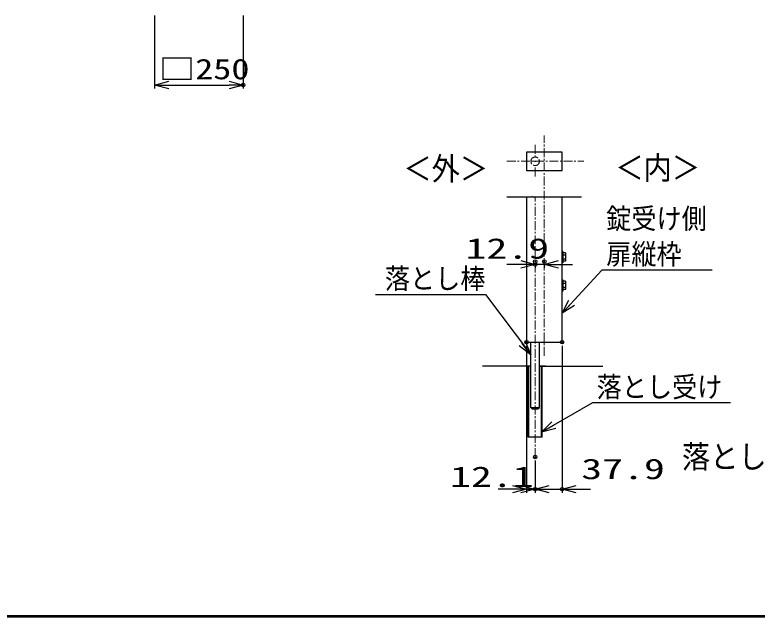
# Model space of a CAD drawing. Units: millimetres, scale not verified. Extents: x -4425 to 4425, y -3150 to 3150.
# Drawn here: x -2004 to 90, y -2925 to -1227 of the extents above; entities that cross this region are included whole.
import ezdxf
from ezdxf.enums import TextEntityAlignment as Align

# ---------------------------------------------------------------- set-up
doc = ezdxf.new("R2010")
doc.units = ezdxf.units.MM
doc.header["$LTSCALE"] = 20
doc.header["$PDMODE"] = 32
doc.header["$PDSIZE"] = 10
doc.linetypes.add('USER1', pattern=[2, 1.25, -0.25, 0.25, -0.25])
for name, color, linetype, lineweight in [('0-0_WAKU', 7, 'Continuous', 25), ('0-1_0', 7, 'Continuous', 25), ('0-3_寸法線', 4, 'Continuous', 25), ('0-4_寸法', 4, 'Continuous', 25), ('0-7_外形線', 7, 'Continuous', 25), ('0-8_扉縦枠', 7, 'Continuous', 25), ('0-F_軸線', 1, 'USER1', 9)]:
    doc.layers.add(name, color=color, linetype=linetype, lineweight=lineweight)
doc.layers.add('0-5_DEFPOINTS', color=7, linetype='Continuous')
doc.styles.add('ＭＳ ゴシック', font='')
doc.styles.get('ＭＳ ゴシック').set_extended_font_data('MS Gothic')

# ---------------------------------------------------------------- blocks, each defined once
blk = doc.blocks.new('_Open30')
at = {"layer": '0-4_寸法'}
blk.add_line((0, 0), (-20, 0), dxfattribs=at)
blk.add_lwpolyline([(-20, 5.36), (0, 0), (-20, -5.36)], dxfattribs=at)

msp = doc.modelspace()

# ---------------------------------------------------------------- linework, layer by layer
at = {"layer": '0-0_WAKU'}
msp.add_lwpolyline([(-4049.75, 2925), (4200.25, 2925), (4200.25, -2925), (-4049.75, -2925)], close=True, dxfattribs=at)
for points in [[(4198.25, 2923), (4198.25, -2923), (-4047.75, -2923)], [(4196.25, 2921), (4196.25, -2921), (-4045.75, -2921)]]:
    msp.add_lwpolyline(points, dxfattribs=at)
at = {"layer": '0-1_0', "color": 4}
for p, q in [((-548.6, -2217.84), (-685.45, -2217.84)), ((-507.74, -2217.84), (-524.6, -2217.84))]:
    msp.add_line(p, q, dxfattribs=at)
at = {"layer": '0-3_寸法線'}
for p, q in [((-1610.16, -1229.03), (-1610.16, -1434.94)), ((-1360.16, -1229.03), (-1360.16, -1434.94)), ((-1570.16, -1424.94), (-1400.16, -1424.94)), ((-576.6, -1930.7), (-616.6, -1930.7)), ((-510.8, -1930.7), (-536.6, -1930.7)), ((-536.6, -1932.6), (-536.6, -1940.7)), ((-510.8, -1932.6), (-510.8, -1940.7)), ((-470.8, -1930.7), (-430.8, -1930.7)), ((-560.8, -2159.84), (-560.8, -2574.21)), ((-460.8, -2159.84), (-460.8, -2574.21)), ((-536.6, -2483.71), (-536.6, -2574.21)), ((-536.6, -2483.71), (-536.6, -2574.21)), ((-600.8, -2564.21), (-640.8, -2564.21)), ((-576.6, -2564.21), (-616.6, -2564.21)), ((-560.8, -2564.21), (-536.6, -2564.21)), ((-536.6, -2564.21), (-460.8, -2564.21)), ((-496.6, -2564.21), (-456.6, -2564.21)), ((-420.8, -2564.21), (-380.8, -2564.21))]:
    msp.add_line(p, q, dxfattribs=at)
at = {"layer": '0-3_寸法線', "color": 7}
msp.add_lwpolyline([(-560.8, -1666), (-460.8, -1666), (-460.8, -1614), (-560.8, -1614)], close=True, dxfattribs=at)
for points in [[(-37.61, -1946.56), (-347.99, -1946.56), (-459.42, -2066.79)], [(-986.92, -2015.65), (-676.55, -2015.65), (-549.81, -2183.97)], [(14.18, -2321.3), (-374.93, -2321.3), (-516.96, -2402.4)]]:
    msp.add_lwpolyline(points, dxfattribs=at)
at = {"layer": '0-5_DEFPOINTS'}
for p in [(-1360.16, -1424.94), (-536.6, -1922.6), (-536.6, -1930.7), (-510.8, -1922.6), (-560.8, -2149.84), (-460.8, -2149.84), (-536.6, -2473.71), (-536.6, -2564.21), (-460.8, -2564.21)]:
    msp.add_point(p, dxfattribs=at)
at = {"layer": '0-7_外形線', "color": 4}
for p, q in [((-544.97, -1740.1), (-543.99, -1738.01)), ((-540.51, -1742.2), (-543.99, -1738.01)), ((-616.31, -1740.1), (-544.97, -1740.1)), ((-557.98, -1740.1), (-544.97, -1740.1)), ((-540.51, -1742.2), (-539.53, -1740.1)), ((-539.53, -1740.1), (-508.8, -1740.1)), ((-539.53, -1740.1), (-405.47, -1740.1)), ((-524.6, -2217.84), (-345.38, -2217.84))]:
    msp.add_line(p, q, dxfattribs=at)
at = {"layer": '0-7_外形線'}
for p, q in [((-560.8, -1740.1), (-560.8, -2149.84)), ((-460.8, -2149.84), (-460.8, -1740.1)), ((-460.8, -1893.84), (-460.8, -1925.84)), ((-458.8, -1893.84), (-460.8, -1893.84)), ((-458.8, -1893.84), (-458.8, -1925.84)), ((-450.5, -1898.29), (-458.8, -1898.29)), ((-450.5, -1904.07), (-458.8, -1904.07)), ((-450.5, -1898.29), (-458.5, -1898.29)), ((-450.5, -1904.07), (-458.5, -1904.07)), ((-450.5, -1898.29), (-450.5, -1921.39)), ((-458.8, -1925.84), (-460.8, -1925.84)), ((-450.5, -1915.61), (-458.8, -1915.61)), ((-450.5, -1921.39), (-458.8, -1921.39)), ((-450.5, -1915.61), (-458.5, -1915.61)), ((-450.5, -1921.39), (-458.5, -1921.39)), ((-460.8, -1973.84), (-460.8, -2005.84)), ((-458.8, -1974.84), (-460.8, -1974.84)), ((-458.8, -1973.84), (-458.8, -2005.84)), ((-450.5, -1978.29), (-458.8, -1978.29)), ((-450.5, -1984.07), (-458.8, -1984.07)), ((-450.5, -1978.29), (-458.5, -1978.29)), ((-450.5, -1984.07), (-458.5, -1984.07)), ((-450.5, -1978.29), (-450.5, -2001.39)), ((-458.8, -2005.84), (-460.8, -2005.84)), ((-450.5, -1995.61), (-458.8, -1995.61)), ((-450.5, -2001.39), (-458.8, -2001.39)), ((-450.5, -1995.61), (-458.5, -1995.61)), ((-450.5, -2001.39), (-458.5, -2001.39)), ((-560.8, -2149.84), (-460.8, -2149.84)), ((-548.6, -2333.84), (-548.6, -2149.84)), ((-524.6, -2333.84), (-524.6, -2149.84)), ((-556.6, -2417.84), (-556.6, -2217.84)), ((-554.19, -2417.84), (-554.19, -2217.84)), ((-519, -2417.84), (-519, -2217.84)), ((-516.6, -2417.84), (-516.6, -2217.84)), ((-548.6, -2333.84), (-524.6, -2333.84)), ((-544.6, -2337.84), (-548.6, -2333.84)), ((-544.6, -2337.84), (-528.6, -2337.84)), ((-528.6, -2337.84), (-524.6, -2333.84)), ((-516.6, -2417.84), (-556.6, -2417.84))]:
    msp.add_line(p, q, dxfattribs=at)
at = {"layer": '0-8_扉縦枠', "color": 4}
msp.add_line((-560.8, -2149.84), (-548.6, -2149.84), dxfattribs=at)
at = {"layer": '0-F_軸線'}
for p, q in [((-510.8, -2187.96), (-510.8, -1566.96)), ((-536.6, -1593.77), (-536.6, -1626.65)), ((-616.36, -1640), (-399.49, -1640)), ((-539.3, -1640), (-549.95, -1640)), ((-537.95, -1640), (-535.25, -1640)), ((-536.6, -1641.35), (-536.6, -1638.65)), ((-536.6, -1682.86), (-536.6, -1653.35)), ((-533.9, -1640), (-523.25, -1640)), ((-536.6, -2473.71), (-536.6, -1740.1))]:
    msp.add_line(p, q, dxfattribs=at)
msp.add_circle((-536.6, -1640), 12, dxfattribs=at)

# ---------------------------------------------------------------- block references
at = {"layer": '0-3_寸法線', "xscale": 2, "yscale": 2}
for p, rotation in [((-1610.16, -1424.94), 180), ((-510.8, -1930.7), 180), ((-460.8, -2068.24), 226.66562), ((-548.6, -2185.56), 307.40873), ((-518.7, -2403.38), 209.38363), ((-536.6, -2564.21), 180), ((-460.8, -2564.21), 180)]:
    msp.add_blockref('_Open30', p, dxfattribs=dict(at, rotation=rotation))
for p in [(-1360.16, -1424.94), (-536.6, -1930.7), (-560.8, -2564.21), (-536.6, -2564.21)]:
    msp.add_blockref('_Open30', p, dxfattribs=at)

# ---------------------------------------------------------------- texts
at = {"layer": '0-1_0', "color": 2, "style": 'ＭＳ ゴシック', "width": 0.9}
for s, p in [('錠受け側', (-335.99, -1847.66)), ('扉縦枠', (-335.99, -1947.66)), ('落とし棒', (-960.55, -2016.75)), ('落とし受け', (-362.93, -2322.4))]:
    msp.add_text(s, height=57.77, dxfattribs=at).set_placement(p, align=Align.BOTTOM_LEFT)
at = {"layer": '0-3_寸法線', "color": 2, "style": 'ＭＳ ゴシック'}
for s, width, p in [('□250', 1.3, (-1598.16, -1426.05)), ('12.9', 1.5, (-732.93, -1931.8)), ('37.9', 1.5, (-406.47, -2553.34)), ('12.1', 1.5, (-776.51, -2575.31))]:
    msp.add_text(s, height=57.77, dxfattribs=dict(at, width=width)).set_placement(p, align=Align.BOTTOM_LEFT)
at = {"layer": '0-7_外形線', "style": 'ＭＳ ゴシック', "width": 0.9}
for s, p in [('＜外＞', (-908.37, -1712.75)), ('＜内＞', (-310.32, -1710.14)), ('落とし部', (-122.62, -2524.8))]:
    msp.add_text(s, height=64.96, dxfattribs=at).set_placement(p, align=Align.BOTTOM_LEFT)

doc.saveas('drawing.dxf')
